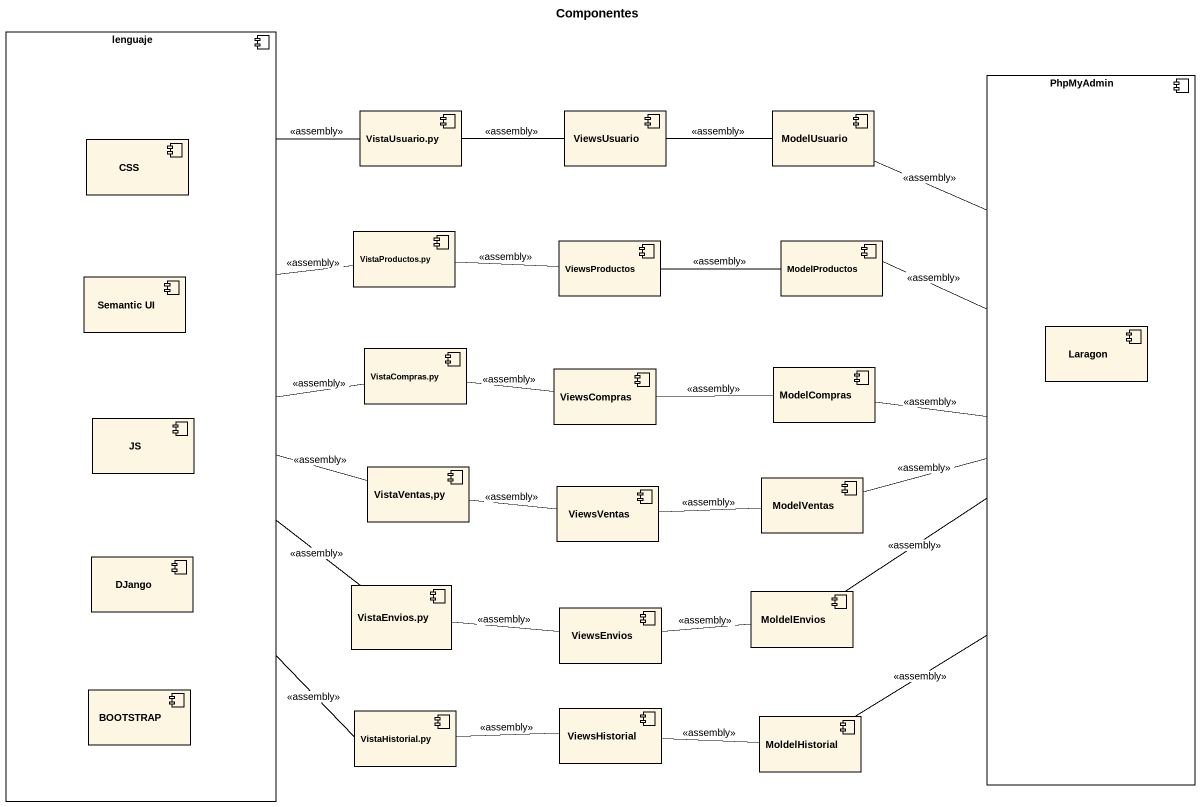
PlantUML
@startuml
title Componentes
component lenguaje {
  component CSS
  component "Semantic UI" as Semantic_UI
  component JS
  component DJango
  component BOOTSTRAP
}
component PhpMyAdmin {
  component Laragon
}
component "VistaUsuario.py" as VistaUsuario_py
component ViewsUsuario
component ModelUsuario
component "VistaProductos.py" as VistaProductos_py
component ViewsProductos
component ModelProductos
component "VistaCompras.py" as VistaCompras_py
component ViewsCompras
component ModelCompras
component "VistaVentas,py" as VistaVentas_py
component ViewsVentas
component ModelVentas
component "VistaEnvios.py" as VistaEnvios_py
component ViewsEnvios
component MoldelEnvios
component ViewsHistorial
component "VistaHistorial.py" as VistaHistorial_py
component MoldelHistorial
lenguaje -up- VistaUsuario_py : <<assembly>>
lenguaje -right- VistaProductos_py : <<assembly>>
lenguaje -right- VistaCompras_py : <<assembly>>
lenguaje -right- VistaVentas_py : <<assembly>>
lenguaje -- VistaEnvios_py : <<assembly>>
lenguaje -- VistaHistorial_py : <<assembly>>
VistaUsuario_py -right- ViewsUsuario : <<assembly>>
ViewsUsuario -right- ModelUsuario : <<assembly>>
ModelUsuario -- PhpMyAdmin : <<assembly>>
VistaProductos_py -right- ViewsProductos : <<assembly>>
ViewsProductos -right- ModelProductos : <<assembly>>
ModelProductos -- PhpMyAdmin : <<assembly>>
VistaCompras_py -right- ViewsCompras : <<assembly>>
ViewsCompras -right- ModelCompras : <<assembly>>
ModelCompras -right- PhpMyAdmin : <<assembly>>
VistaVentas_py -right- ViewsVentas : <<assembly>>
ViewsVentas -right- ModelVentas : <<assembly>>
ModelVentas -right- PhpMyAdmin : <<assembly>>
VistaEnvios_py -right- ViewsEnvios : <<assembly>>
ViewsEnvios -right- MoldelEnvios : <<assembly>>
MoldelEnvios -up- PhpMyAdmin : <<assembly>>
ViewsHistorial -right- MoldelHistorial : <<assembly>>
VistaHistorial_py -right- ViewsHistorial : <<assembly>>
MoldelHistorial -up- PhpMyAdmin : <<assembly>>
@enduml
